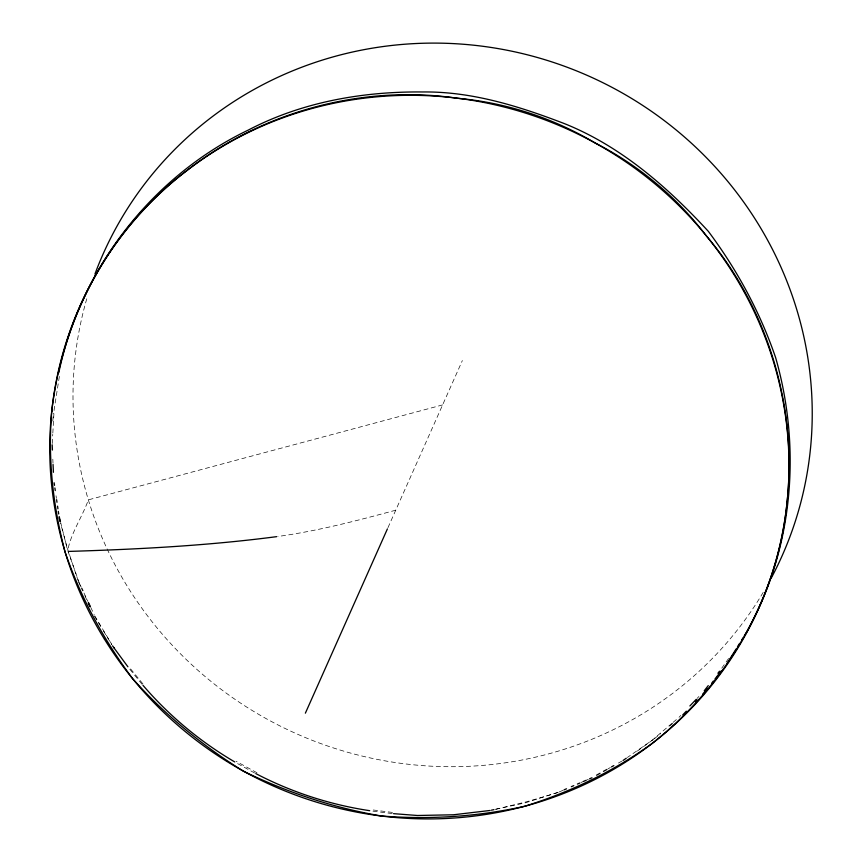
<?xml version="1.0" encoding="UTF-8"?>
<svg xmlns="http://www.w3.org/2000/svg" width="862" height="862" viewBox="0 0 862 862"><rect width="100%" height="100%" fill="white"/><g stroke="black" fill="none" stroke-linecap="round" stroke-linejoin="round"><path stroke-width="0.65" stroke-dasharray="4.31 3.23" d="M52.248 443.51L52.754 434.373M52.83 433.069L54.144 409.569L59.629 374.765M52.808 421.044L53.336 413.243M387.965 527.663L462.355 360.575M728.584 658.493L721.095 669.149M679.051 717.281L680.851 715.385M697.121 698.392L698.92 696.507M672.08 723.229L652.157 740.253L627.353 757.482M673.071 722.378L678.049 718.132M654.312 738.799L660.454 733.724M669.655 726.116L672.726 723.574M637.341 751.028L653.256 739.564M608.076 768.796L610.382 767.514M618.431 763.032L621.89 761.114M559.233 791.941L564.082 789.84M581.053 782.491L583.477 781.435M585.901 780.39L588.326 779.334M557.973 792.35L525.163 802.888L493.98 809.633M558.059 792.512L526.801 801.725L494.95 809.461M442.615 404.903L88.355 499.852C82.375 516.888 70.921 532.932 67.699 550.646M395.733 510.196C356.89 520.713 317.841 530.97 277.909 536.466M392.21 813.566L371.048 810.926M392.501 812.446L370.261 809.612M254.613 772.998L235.897 762.654M256.93 772.751L236.091 761.275M142.101 684.331L128.686 667.845M142.92 683.911L129.569 667.641M94.551 616.319L100.757 626.523M103.515 631.059L111.801 644.679M94.712 615.802L111.758 644.356M80.015 584.608L81.147 587.011M83.97 593.013L87.935 601.407M90.758 607.398L94.152 614.595M78.69 582.335L80.381 585.988M84.875 595.717L87.687 601.805M79.444 583.412L67.462 549.794L60.782 522.943M78.28 581.085L67.117 547.542L60.48 522.965M56.03 495.769L56.407 498.365M52.819 459.22L53.002 463.142M763.161 592.431A371.522 359.853 24 0 1 298.155 734.489A371.522 359.853 24 0 1 87.59 296.022"/><path stroke-width="1.29" d="M58.767 372.793C80.575 268.599 152.175 176.139 248.288 130.076C302.012 102.007 362.633 91.361 422.843 91.965C471.708 91.372 519.01 106.177 564.179 123.525C620.629 146.012 667.565 187.108 708.316 231.318C737.021 269.709 760.133 312.26 775.638 357.655C801.66 448.639 793.223 549.439 746.47 632.363L744.402 635.671M305.374 713.165L387.415 528.891M727.162 663.277L736.126 648.924M737.506 646.716L739.574 643.408M741.643 640.089L743.022 637.88M707.68 688.361L702.541 694.309M711.732 683.135L713.359 681.045M714.986 678.954L721.472 670.593M704.243 690.753L708.262 685.613M717.884 673.265L719.49 671.207M689.891 705.946L696.216 699.341M682.715 714.932L686.314 711.182M695.332 701.808L697.132 699.933M623.043 760.478L626.275 758.226M596.569 775.207L600.017 773.279M603.475 771.361L606.923 769.443M611.524 766.878L613.83 765.596M564.082 789.84L566.506 788.795M571.355 786.694L573.78 785.638M577.421 784.064L579.846 783.019M583.477 781.435L585.901 780.39M589.543 778.817L591.968 777.761M491.383 810.194L493.98 809.633M276.68 536.649C207.893 545.657 138.437 549.288 69.154 551.4M490.09 810.474L453.39 814.784L417.467 815.495L393.535 813.663M369.723 810.689C330.06 804.752 291.378 792.135 255.809 773.591M234.755 761.943C200.221 741.729 169.017 715.729 142.995 685.322M112.491 645.81L114.118 647.89M113.73 647.534L127.899 666.779M81.707 588.207L82.838 590.61M88.495 602.603L90.198 606.202M88.247 603.023L89.928 606.665M59.079 517.782L60.124 521.661M59.187 516.543L60.459 521.661M54.134 482.763L54.521 485.36M54.899 487.967L55.276 490.564M56.601 499.669L56.978 502.266M57.549 506.166L57.926 508.763M58.304 511.371L58.681 513.967M52.183 444.814L52.41 450.05M53.056 464.456L53.412 472.311M94.928 274.094A371.522 359.853 24 0 1 590.114 76.675A371.522 359.853 24 0 1 771.361 577.874M51.763 411.26C47.722 458.562 53.002 506.242 65.103 552.068C80.672 597.441 103.785 639.97 132.436 678.405C164.61 714.609 202.311 745.598 243.386 771.167C286.992 792.393 333.4 807.769 381.219 815.969C429.244 819.762 477.753 816.756 524.786 806.25C570.256 792.092 613.733 771.393 652.297 743.324C726.375 684.902 777.912 597.463 786.974 502.999C797.587 408.189 768.247 308.607 706.301 235.843C676.789 197.086 638.699 165.267 595.34 143.081C553.415 118.116 506.145 102.61 457.517 98.279C362.579 84.228 261.822 111.694 186.44 170.924C110.541 227.751 62.42 317.528 51.763 411.26M104.464 639.195A371.522 359.853 24 0 0 744.412 636.856A371.522 359.853 24 0 0 409.224 95.316A371.522 359.853 24 0 0 104.464 639.195"/></g></svg>
